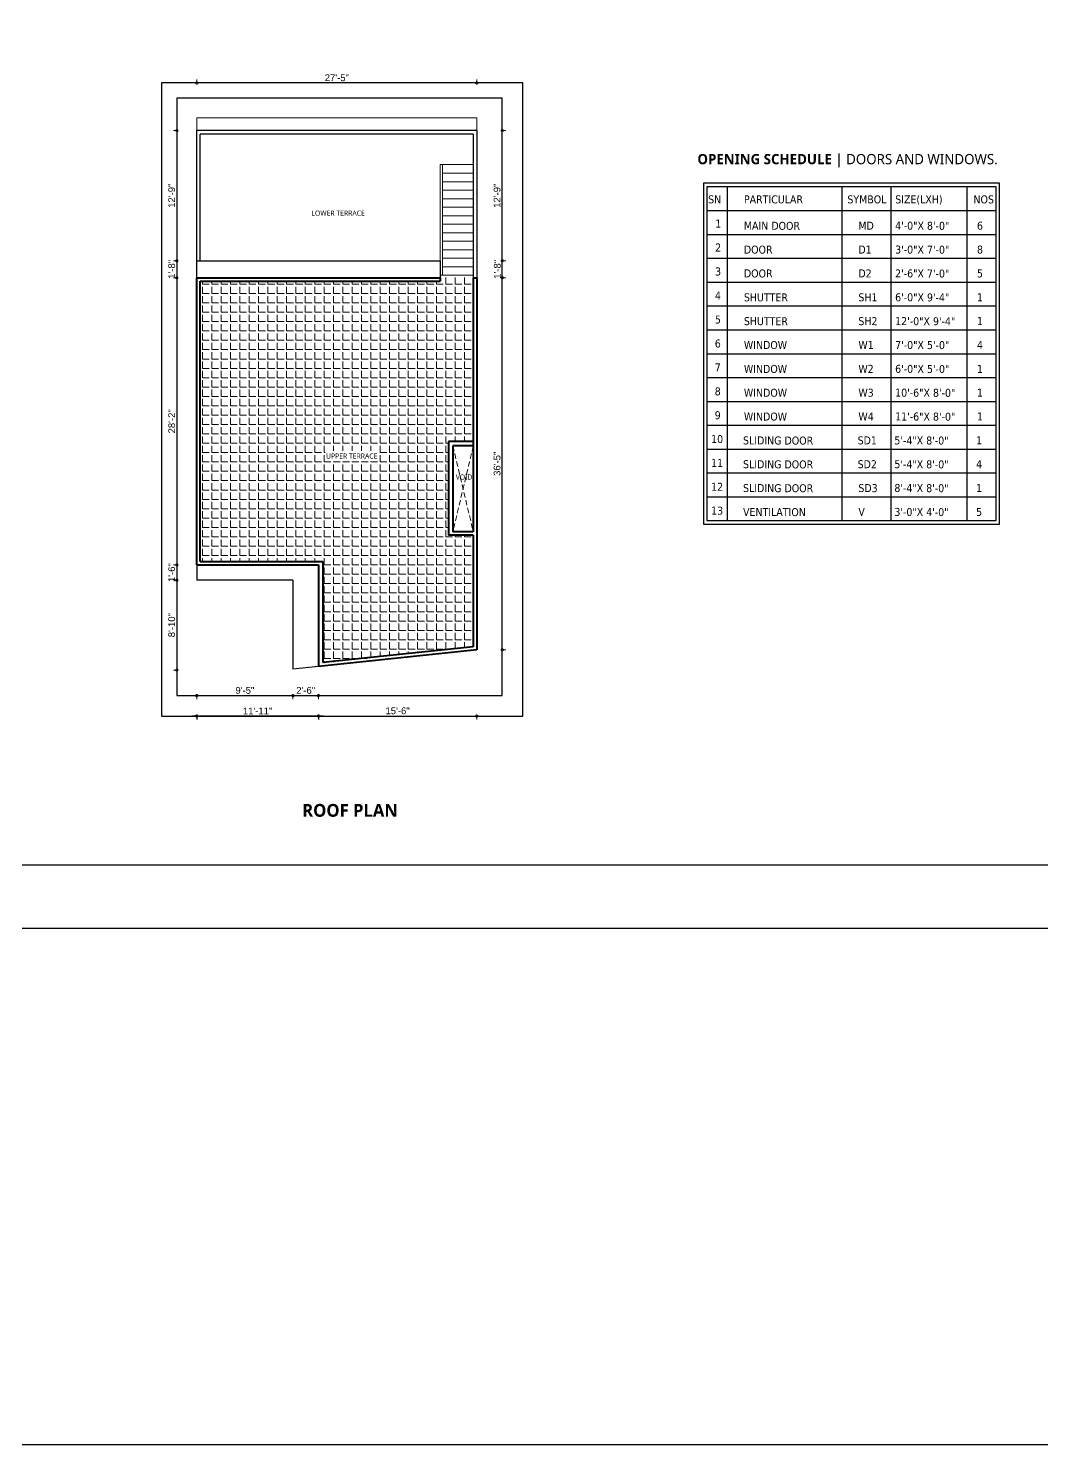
# Model space of a CAD drawing. Header units: inches. Extents: x -71 to 2682309, y -3332 to 801571.
# Drawn here: x 2668334 to 2669525, y 796370 to 798035 of the extents above; entities that cross this region are included whole.
import ezdxf

# ---------------------------------------------------------------- set-up
doc = ezdxf.new("R2010")
doc.units = ezdxf.units.IN
doc.header["$MEASUREMENT"] = 0
doc.header["$PDMODE"] = 99
doc.linetypes.add('HIDDEN2', pattern=[0.1875, 0.125, -0.0625])
for name, color, linetype, lineweight in [('BORDER', 5, 'Continuous', 60), ('dimension EA', 251, 'Continuous', 5), ('ele 2', 30, 'Continuous', 30), ('ELE2 RA', 130, 'Continuous', 20), ('Hatch', 254, 'Continuous', 9), ('hatch EA', 253, 'Continuous', 5), ('Overhang EA', 164, 'HIDDEN2', 5), ('REINFORCEMENT RA', 1, 'Continuous', 30), ('stair EA', 132, 'Continuous', 5), ('STAIR PLAN AND ELEV RA', 124, 'Continuous', 20), ('Text', 7, 'Continuous', 20), ('wall EA', 24, 'Continuous', 40), ('WALL__HALF_NEW', 42, 'Continuous', 30)]:
    doc.layers.add(name, color=color, linetype=linetype, lineweight=lineweight)
doc.layers.add('lettring', color=7, linetype='Continuous')
doc.layers.add('text EA', color=7, linetype='Continuous')
doc.styles.add('DIM 8', font='arial.ttf', dxfattribs={"height": 8})
doc.styles.add('EAPL', font='arial.ttf', dxfattribs={"height": 8})
doc.styles.add('S-111', font='tahoma.ttf', dxfattribs={"height": 10})
doc.styles.get("Standard").update_dxf_attribs({"font": 'arial.ttf'})
doc.dimstyles.new('Copy of DIM 8', dxfattribs={"dimtxt": 8, "dimasz": 1, "dimexe": 6, "dimexo": 18, "dimgap": 1.6875, "dimtad": 1, "dimdec": 0, "dimzin": 3, "dimdsep": 46, "dimlunit": 4, "dimtxsty": 'DIM 8', "dimblk": 'dot 2', "dimcen": 0.09375, "dimse1": 1, "dimse2": 1, "dimclrd": 1, "dimclre": 1, "dimclrt": 256, "dimadec": 0, "dimazin": 0, "dimtfac": 0.75, "dimtdec": 0, "dimtix": 1, "dimtmove": 1, "dimatfit": 3, "dimldrblk": 'DOT', "dimfxl": 1, "dimtolj": 1, "dimtzin": 0, "dimlwd": 9, "dimlwe": 9, "dimarcsym": 0})
doc.dimstyles.new('EA Copy of 1-8', dxfattribs={"dimtxt": 8, "dimasz": 6, "dimexe": 4, "dimexo": 6, "dimgap": 2, "dimtad": 1, "dimdec": 0, "dimzin": 0, "dimdsep": 46, "dimlunit": 3, "dimtxsty": 'EAPL', "dimblk": 'DOTSMALL', "dimcen": -0.09, "dimdle": 6, "dimclrd": 256, "dimclre": 256, "dimclrt": 256, "dimadec": 0, "dimazin": 0, "dimtfac": 8, "dimtdec": 0, "dimtix": 1, "dimtmove": 0, "dimatfit": 3, "dimldrblk": 'OPEN30', "dimfxl": 1, "dimfxlon": 1, "dimtolj": 1, "dimtzin": 0, "dimlwd": -1, "dimlwe": -1, "dimarcsym": 0})

# ---------------------------------------------------------------- blocks, each defined once
blk = doc.blocks.new('_DotSmall')
at = {"color": 0, "linetype": 'ByBlock', "const_width": 0.5}
blk.add_lwpolyline([(-0.0625, 0, 1), (0.0625, 0, 1)], format="xyb", close=True, dxfattribs=at)
blk = doc.blocks.new('*D1131')
at = {"layer": 'Defpoints', "color": 0, "transparency": 16777216}
for p in [(2668860.9, 797914.9), (2668817.4, 797761.9), (2668891, 797761.9)]:
    blk.add_point(p, dxfattribs=at)
at = {"layer": 'dimension EA', "transparency": 16777216}
for p, q in [((2668890, 797914.9), (2668895, 797914.9)), ((2668891, 797920.9), (2668891, 797755.9)), ((2668890, 797761.9), (2668895, 797761.9))]:
    blk.add_line(p, q, dxfattribs=at)
at = {"layer": 'dimension EA', "transparency": 16777216, "xscale": 6, "yscale": 6, "zscale": 6}
for p, rotation in [((2668891, 797914.9), 90), ((2668891, 797761.9), 270)]:
    blk.add_blockref('_DotSmall', p, dxfattribs=dict(at, rotation=rotation))
at = {"layer": 'dimension EA', "transparency": 16777216, "insert": (2668884.9, 797838.4), "char_height": 8, "attachment_point": 5, "rotation": 90, "style": 'EAPL'}
blk.add_mtext('\\A1;12\'-9"', dxfattribs=at)
blk = doc.blocks.new('_Open30')
at = {"color": 0, "linetype": 'ByBlock', "lineweight": -2}
for p, q in [((-1, 0.27), (0, 0)), ((0, 0), (-1, -0.27)), ((0, 0), (-1, 0))]:
    blk.add_line(p, q, dxfattribs=at)
blk = doc.blocks.new('*D1132')
at = {"layer": 'Defpoints', "color": 0, "transparency": 16777216}
for p in [(2668860.9, 797741.9), (2668860.9, 797304.6), (2668891, 797304.6)]:
    blk.add_point(p, dxfattribs=at)
at = {"layer": 'dimension EA', "transparency": 16777216}
for p, q in [((2668891, 797747.9), (2668891, 797298.6)), ((2668890, 797741.9), (2668895, 797741.9)), ((2668890, 797304.6), (2668895, 797304.6))]:
    blk.add_line(p, q, dxfattribs=at)
at = {"layer": 'dimension EA', "transparency": 16777216, "xscale": 6, "yscale": 6, "zscale": 6}
for p, rotation in [((2668891, 797741.9), 90), ((2668891, 797304.6), 270)]:
    blk.add_blockref('_DotSmall', p, dxfattribs=dict(at, rotation=rotation))
at = {"layer": 'dimension EA', "transparency": 16777216, "insert": (2668884.9, 797523.3), "char_height": 8, "attachment_point": 5, "rotation": 90, "style": 'EAPL'}
blk.add_mtext('\\A1;36\'-5"', dxfattribs=at)
blk = doc.blocks.new('*D1133')
at = {"layer": 'Defpoints', "color": 0, "transparency": 16777216}
for p in [(2668531.9, 797384), (2668644.9, 797281.9), (2668644.9, 797250.8)]:
    blk.add_point(p, dxfattribs=at)
at = {"layer": 'dimension EA', "transparency": 16777216}
for p, q in [((2668525.9, 797250.8), (2668650.9, 797250.8)), ((2668531.9, 797251.8), (2668531.9, 797246.8)), ((2668644.9, 797251.8), (2668644.9, 797246.8))]:
    blk.add_line(p, q, dxfattribs=at)
at = {"layer": 'dimension EA', "transparency": 16777216, "xscale": 6, "yscale": 6, "zscale": 6, "rotation": 180}
blk.add_blockref('_DotSmall', (2668531.9, 797250.8), dxfattribs=at)
at = {"layer": 'dimension EA', "transparency": 16777216, "xscale": 6, "yscale": 6, "zscale": 6}
blk.add_blockref('_DotSmall', (2668644.9, 797250.8), dxfattribs=at)
at = {"layer": 'dimension EA', "transparency": 16777216, "insert": (2668588.4, 797256.9), "char_height": 8, "attachment_point": 5, "style": 'EAPL'}
blk.add_mtext('\\A1;9\'-5"', dxfattribs=at)
blk = doc.blocks.new('*D1134')
at = {"layer": 'Defpoints', "color": 0, "transparency": 16777216}
for p in [(2668644.9, 797280.8), (2668674.9, 797282.7), (2668674.9, 797250.8)]:
    blk.add_point(p, dxfattribs=at)
at = {"layer": 'dimension EA', "transparency": 16777216}
for p, q in [((2668638.9, 797250.8), (2668680.9, 797250.8)), ((2668644.9, 797251.8), (2668644.9, 797246.8)), ((2668674.9, 797251.8), (2668674.9, 797246.8))]:
    blk.add_line(p, q, dxfattribs=at)
at = {"layer": 'dimension EA', "transparency": 16777216, "xscale": 6, "yscale": 6, "zscale": 6, "rotation": 180}
blk.add_blockref('_DotSmall', (2668644.9, 797250.8), dxfattribs=at)
at = {"layer": 'dimension EA', "transparency": 16777216, "xscale": 6, "yscale": 6, "zscale": 6}
blk.add_blockref('_DotSmall', (2668674.9, 797250.8), dxfattribs=at)
at = {"layer": 'dimension EA', "transparency": 16777216, "insert": (2668659.9, 797256.9), "char_height": 8, "attachment_point": 5, "style": 'EAPL'}
blk.add_mtext('\\A1;2\'-6"', dxfattribs=at)
blk = doc.blocks.new('*D1128')
at = {"layer": 'Defpoints', "color": 0, "transparency": 16777216}
for p in [(2668508.5, 797386.4), (2668531.9, 797386.4), (2668633.9, 797280.8)]:
    blk.add_point(p, dxfattribs=at)
at = {"layer": 'dimension EA', "transparency": 16777216}
for p, q in [((2668509.5, 797386.4), (2668504.5, 797386.4)), ((2668508.5, 797274.8), (2668508.5, 797392.4)), ((2668509.5, 797280.8), (2668504.5, 797280.8))]:
    blk.add_line(p, q, dxfattribs=at)
at = {"layer": 'dimension EA', "transparency": 16777216, "xscale": 6, "yscale": 6, "zscale": 6}
for p, rotation in [((2668508.5, 797386.4), 90), ((2668508.5, 797280.8), 270)]:
    blk.add_blockref('_DotSmall', p, dxfattribs=dict(at, rotation=rotation))
at = {"layer": 'dimension EA', "transparency": 16777216, "insert": (2668502.4, 797333.6), "char_height": 8, "attachment_point": 5, "rotation": 90, "style": 'EAPL'}
blk.add_mtext('\\A1;8\'-10"', dxfattribs=at)
blk = doc.blocks.new('*D1135')
at = {"layer": 'Defpoints', "color": 0, "transparency": 16777216}
for p in [(2668508.5, 797404.4), (2668531.9, 797404.4), (2668531.9, 797386.4)]:
    blk.add_point(p, dxfattribs=at)
at = {"layer": 'dimension EA', "transparency": 16777216}
for p, q in [((2668509.5, 797404.4), (2668504.5, 797404.4)), ((2668508.5, 797404.4), (2668508.5, 797410.4)), ((2668508.5, 797386.4), (2668508.5, 797404.4)), ((2668509.5, 797386.4), (2668504.5, 797386.4)), ((2668508.5, 797386.4), (2668508.5, 797380.4))]:
    blk.add_line(p, q, dxfattribs=at)
at = {"layer": 'dimension EA', "transparency": 16777216, "xscale": 6, "yscale": 6, "zscale": 6}
for p, rotation in [((2668508.5, 797404.4), 270), ((2668508.5, 797386.4), 90)]:
    blk.add_blockref('_DotSmall', p, dxfattribs=dict(at, rotation=rotation))
at = {"layer": 'dimension EA', "transparency": 16777216, "insert": (2668502.4, 797395.4), "char_height": 8, "attachment_point": 5, "rotation": 90, "style": 'EAPL'}
blk.add_mtext('\\A1;1\'-6"', dxfattribs=at)
blk = doc.blocks.new('*D1136')
at = {"layer": 'Defpoints', "color": 0, "transparency": 16777216}
for p in [(2668508.5, 797741.9), (2668531.9, 797741.9), (2668531.9, 797404.4)]:
    blk.add_point(p, dxfattribs=at)
at = {"layer": 'dimension EA', "transparency": 16777216}
for p, q in [((2668508.5, 797398.4), (2668508.5, 797747.9)), ((2668509.5, 797741.9), (2668504.5, 797741.9)), ((2668509.5, 797404.4), (2668504.5, 797404.4))]:
    blk.add_line(p, q, dxfattribs=at)
at = {"layer": 'dimension EA', "transparency": 16777216, "xscale": 6, "yscale": 6, "zscale": 6}
for p, rotation in [((2668508.5, 797741.9), 90), ((2668508.5, 797404.4), 270)]:
    blk.add_blockref('_DotSmall', p, dxfattribs=dict(at, rotation=rotation))
at = {"layer": 'dimension EA', "transparency": 16777216, "insert": (2668502.4, 797573.2), "char_height": 8, "attachment_point": 5, "rotation": 90, "style": 'EAPL'}
blk.add_mtext('\\A1;28\'-2"', dxfattribs=at)
blk = doc.blocks.new('*D1137')
at = {"layer": 'Defpoints', "color": 0, "transparency": 16777216}
for p in [(2668508.5, 797761.9), (2668531.9, 797761.9), (2668531.9, 797741.9)]:
    blk.add_point(p, dxfattribs=at)
at = {"layer": 'dimension EA', "transparency": 16777216}
for p, q in [((2668509.5, 797761.9), (2668504.5, 797761.9)), ((2668508.5, 797761.9), (2668508.5, 797767.9)), ((2668508.5, 797741.9), (2668508.5, 797761.9)), ((2668509.5, 797741.9), (2668504.5, 797741.9)), ((2668508.5, 797741.9), (2668508.5, 797735.9))]:
    blk.add_line(p, q, dxfattribs=at)
at = {"layer": 'dimension EA', "transparency": 16777216, "xscale": 6, "yscale": 6, "zscale": 6}
for p, rotation in [((2668508.5, 797761.9), 270), ((2668508.5, 797741.9), 90)]:
    blk.add_blockref('_DotSmall', p, dxfattribs=dict(at, rotation=rotation))
at = {"layer": 'dimension EA', "transparency": 16777216, "insert": (2668502.4, 797751.9), "char_height": 8, "attachment_point": 5, "rotation": 90, "style": 'EAPL'}
blk.add_mtext('\\A1;1\'-8"', dxfattribs=at)
blk = doc.blocks.new('*D1138')
at = {"layer": 'Defpoints', "color": 0, "transparency": 16777216}
for p in [(2668508.5, 797914.9), (2668531.9, 797914.9), (2668531.9, 797761.9)]:
    blk.add_point(p, dxfattribs=at)
at = {"layer": 'dimension EA', "transparency": 16777216}
for p, q in [((2668509.5, 797914.9), (2668504.5, 797914.9)), ((2668508.5, 797755.9), (2668508.5, 797920.9)), ((2668509.5, 797761.9), (2668504.5, 797761.9))]:
    blk.add_line(p, q, dxfattribs=at)
at = {"layer": 'dimension EA', "transparency": 16777216, "xscale": 6, "yscale": 6, "zscale": 6}
for p, rotation in [((2668508.5, 797914.9), 90), ((2668508.5, 797761.9), 270)]:
    blk.add_blockref('_DotSmall', p, dxfattribs=dict(at, rotation=rotation))
at = {"layer": 'dimension EA', "transparency": 16777216, "insert": (2668502.4, 797838.4), "char_height": 8, "attachment_point": 5, "rotation": 90, "style": 'EAPL'}
blk.add_mtext('\\A1;12\'-9"', dxfattribs=at)
blk = doc.blocks.new('*D1129')
at = {"layer": 'Defpoints', "color": 0, "transparency": 16777216}
for p in [(2668860.9, 797304.6), (2668674.9, 797285.1), (2668860.9, 797226.8)]:
    blk.add_point(p, dxfattribs=at)
at = {"layer": 'dimension EA', "transparency": 16777216}
for p, q in [((2668668.9, 797226.8), (2668866.9, 797226.8)), ((2668674.9, 797227.8), (2668674.9, 797222.8)), ((2668860.9, 797227.8), (2668860.9, 797222.8))]:
    blk.add_line(p, q, dxfattribs=at)
at = {"layer": 'dimension EA', "transparency": 16777216, "xscale": 6, "yscale": 6, "zscale": 6, "rotation": 180}
blk.add_blockref('_DotSmall', (2668674.9, 797226.8), dxfattribs=at)
at = {"layer": 'dimension EA', "transparency": 16777216, "xscale": 6, "yscale": 6, "zscale": 6}
blk.add_blockref('_DotSmall', (2668860.9, 797226.8), dxfattribs=at)
at = {"layer": 'dimension EA', "transparency": 16777216, "insert": (2668767.9, 797232.9), "char_height": 8, "attachment_point": 5, "style": 'EAPL'}
blk.add_mtext('\\A1;15\'-6"', dxfattribs=at)
blk = doc.blocks.new('*D1139')
at = {"layer": 'Defpoints', "color": 0, "transparency": 16777216}
for p in [(2668532, 797970.9), (2668532, 797929.4), (2668860.9, 797929.4)]:
    blk.add_point(p, dxfattribs=at)
at = {"layer": 'dimension EA', "transparency": 16777216}
for p, q in [((2668866.9, 797970.9), (2668526, 797970.9)), ((2668532, 797969.9), (2668532, 797974.9)), ((2668860.9, 797969.9), (2668860.9, 797974.9))]:
    blk.add_line(p, q, dxfattribs=at)
at = {"layer": 'dimension EA', "transparency": 16777216, "xscale": 6, "yscale": 6, "zscale": 6, "rotation": 180}
blk.add_blockref('_DotSmall', (2668532, 797970.9), dxfattribs=at)
at = {"layer": 'dimension EA', "transparency": 16777216, "xscale": 6, "yscale": 6, "zscale": 6}
blk.add_blockref('_DotSmall', (2668860.9, 797970.9), dxfattribs=at)
at = {"layer": 'dimension EA', "transparency": 16777216, "insert": (2668696.5, 797977), "char_height": 8, "attachment_point": 5, "style": 'EAPL'}
blk.add_mtext('\\A1;27\'-5"', dxfattribs=at)
blk = doc.blocks.new('*D1130')
at = {"layer": 'Defpoints', "color": 0, "transparency": 16777216}
for p in [(2668531.9, 797404.4), (2668674.9, 797285.1), (2668531.9, 797226.8)]:
    blk.add_point(p, dxfattribs=at)
at = {"layer": 'lettring', "transparency": 16777216}
for p, q in [((2668680.9, 797226.8), (2668525.9, 797226.8)), ((2668531.9, 797227.8), (2668531.9, 797222.8)), ((2668674.9, 797227.8), (2668674.9, 797222.8))]:
    blk.add_line(p, q, dxfattribs=at)
at = {"layer": 'lettring', "transparency": 16777216, "xscale": 6, "yscale": 6, "zscale": 6, "rotation": 180}
blk.add_blockref('_DotSmall', (2668531.9, 797226.8), dxfattribs=at)
at = {"layer": 'lettring', "transparency": 16777216, "xscale": 6, "yscale": 6, "zscale": 6}
blk.add_blockref('_DotSmall', (2668674.9, 797226.8), dxfattribs=at)
at = {"layer": 'lettring', "transparency": 16777216, "insert": (2668603.4, 797232.8), "char_height": 8, "attachment_point": 5, "style": 'EAPL'}
blk.add_mtext('\\A1;11\'-11"', dxfattribs=at)
blk = doc.blocks.new('dot1')
at = {"layer": 'Hatch'}
h = blk.add_hatch(color=256, dxfattribs=at)
edge = h.paths.add_edge_path()
edge.add_arc((0, 0), 1, 0, 360)
for p, q in [((3, 0), (-3, 0)), ((0, 3), (0, -3))]:
    blk.add_line(p, q, dxfattribs=at)
blk.add_circle((0, 0), 1, dxfattribs=at)
blk = doc.blocks.new('dot 2')
at = {"layer": 'Hatch', "xscale": 0.5, "yscale": 0.5, "zscale": 0.5}
blk.add_blockref('dot1', (0, 0), dxfattribs=at)
blk = doc.blocks.new('*D1207')
at = {"layer": 'Defpoints', "color": 0, "transparency": 16777216}
for p in [(0, 797733.4), (0, 797733.4), (2670031.4, 797619.4)]:
    blk.add_point(p, dxfattribs=at)
at = {"layer": 'lettring', "color": 1, "lineweight": 9, "transparency": 16777216}
blk.add_line((0, 797620.4), (0, 797732.4), dxfattribs=at)
for p, rotation in [((0, 797733.4), 90), ((0, 797619.4), 270)]:
    blk.add_blockref('dot 2', p, dxfattribs=dict(at, rotation=rotation))
at = {"layer": 'lettring', "transparency": 16777216, "insert": (-5.8, 797676.4), "char_height": 8, "attachment_point": 5, "rotation": 90, "style": 'DIM 8'}
blk.add_mtext('\\A1;9\'-6"', dxfattribs=at)
blk = doc.blocks.new('_Dot')
at = {"color": 0, "linetype": 'ByBlock', "lineweight": -2}
blk.add_line((-0.5, 0), (-1, 0), dxfattribs=at)
at = {"color": 0, "linetype": 'ByBlock', "const_width": 0.5}
blk.add_lwpolyline([(-0.25, 0, 1), (0.25, 0, 1)], format="xyb", close=True, dxfattribs=at)
blk = doc.blocks.new('*D1208')
at = {"layer": 'Defpoints', "color": 0, "transparency": 16777216}
for p in [(0, 797847.4), (2670031.4, 797847.4), (0, 797733.4)]:
    blk.add_point(p, dxfattribs=at)
at = {"layer": 'lettring', "color": 1, "lineweight": 9, "transparency": 16777216}
blk.add_line((0, 797734.4), (0, 797846.4), dxfattribs=at)
for p, rotation in [((0, 797847.4), 90), ((0, 797733.4), 270)]:
    blk.add_blockref('dot 2', p, dxfattribs=dict(at, rotation=rotation))
at = {"layer": 'lettring', "transparency": 16777216, "insert": (-5.8, 797790.4), "char_height": 8, "attachment_point": 5, "rotation": 90, "style": 'DIM 8'}
blk.add_mtext('\\A1;9\'-6"', dxfattribs=at)
blk = doc.blocks.new('*D1678')
at = {"layer": 'Defpoints', "color": 0, "transparency": 16777216}
for p in [(2668817.8, 797761.9), (2668817.8, 797741.9), (2668891, 797741.9)]:
    blk.add_point(p, dxfattribs=at)
at = {"layer": 'lettring', "color": 1, "lineweight": 9, "transparency": 16777216}
for p, q in [((2668891, 797762.9), (2668891, 797763.9)), ((2668891, 797761.9), (2668891, 797741.9)), ((2668891, 797740.9), (2668891, 797739.9))]:
    blk.add_line(p, q, dxfattribs=at)
for p, rotation in [((2668891, 797761.9), 270), ((2668891, 797741.9), 90)]:
    blk.add_blockref('dot 2', p, dxfattribs=dict(at, rotation=rotation))
at = {"layer": 'lettring', "transparency": 16777216, "insert": (2668885.2, 797751.9), "char_height": 8, "attachment_point": 5, "rotation": 90, "style": 'DIM 8'}
blk.add_mtext('\\A1;1\'-8"', dxfattribs=at)

msp = doc.modelspace()

# ---------------------------------------------------------------- hatches: boundary and pattern name
at = {"layer": 'hatch EA', "transparency": 33554585}
h = msp.add_hatch(dxfattribs=at)
h.set_pattern_fill('ANGLE', color=256, scale=40)
h.set_pattern_definition([(0, (23610.466, 5283.446), (0, 11), [8, -3]), (90, (23610.466, 5283.446), (-11, 7e-16), [8, -3])])
h.paths.add_polyline_path([(2668856.9, 797744.9), (2668856.9, 797549.4), (2668827.9, 797549.4), (2668827.9, 797439.4), (2668856.9, 797439.4), (2668856.9, 797308.2), (2668679.9, 797288.7), (2668679.9, 797406.9), (2668535.9, 797408.4), (2668535.9, 797613.9), (2668535.9, 797613.9), (2668535.9, 797737.9), (2668817.8, 797737.9), (2668817.8, 797744.9)])
h.paths.add_polyline_path([(2668682.6, 797526.1), (2668745.1, 797526.1), (2668745.1, 797538.7), (2668682.6, 797538.7)], flags=16)

# ---------------------------------------------------------------- linework, layer by layer
at = {"layer": 'BORDER', "lineweight": 30}
msp.add_lwpolyline([(2670631.1, 799142.6), (2669095, 799142.6), (2667654.4, 799142.6), (2667654.4, 798094.2), (2667654.4, 797052), (2669095, 797052), (2670631.1, 797052)], dxfattribs=at)
at = {"layer": 'Defpoints'}
for points in [[(2667525.9, 799217.4), (2670693.9, 799217.4), (2670693.9, 796977.2), (2667525.9, 796977.2)], [(2668490.5, 797226.8), (2668915, 797226.8), (2668915, 797970.9), (2668490.5, 797970.9)], [(2668508.5, 797250.8), (2668891, 797250.8), (2668891, 797953.2), (2668508.5, 797952.9)]]:
    msp.add_lwpolyline(points, close=True, dxfattribs=at)
at = {"layer": 'ele 2'}
for p, q in [((2669155.5, 797849), (2669155.5, 797456.5)), ((2669290.2, 797849), (2669290.2, 797456.5)), ((2669347.9, 797849), (2669347.9, 797456.5)), ((2669437.2, 797849), (2669437.2, 797456.5)), ((2669131.6, 797820.9), (2669471.5, 797820.9)), ((2669131.6, 797792.9), (2669471.5, 797792.9)), ((2669131.6, 797764.9), (2669471.5, 797764.9)), ((2669131.6, 797736.8), (2669471.5, 797736.8)), ((2669131.6, 797708.8), (2669471.5, 797708.8)), ((2669131.6, 797680.7), (2669471.5, 797680.7)), ((2669131.6, 797652.7), (2669471.5, 797652.7)), ((2669131.6, 797624.7), (2669471.5, 797624.7)), ((2669131.6, 797596.6), (2669471.5, 797596.6)), ((2669131.6, 797568.6), (2669471.5, 797568.6)), ((2669131.6, 797540.6), (2669471.5, 797540.6)), ((2669131.6, 797512.5), (2669471.5, 797512.5)), ((2669131.6, 797484.5), (2669471.5, 797484.5))]:
    msp.add_line(p, q, dxfattribs=at)
for points in [[(2669475.5, 797452.5), (2669475.5, 797853), (2669127.6, 797853), (2669127.6, 797452.5)], [(2669471.5, 797456.5), (2669471.5, 797849), (2669131.6, 797849), (2669131.6, 797456.5)]]:
    msp.add_lwpolyline(points, close=True, dxfattribs=at)
at = {"layer": 'ELE2 RA'}
for p, q in [((2668860.9, 797930), (2668532, 797930)), ((2668532, 797891.5), (2668532, 797930)), ((2668860.9, 797930), (2668860.9, 797891.5))]:
    msp.add_line(p, q, dxfattribs=at)
at = {"layer": 'Overhang EA', "ltscale": 50}
for p, q in [((2668856.9, 797544.4), (2668832.9, 797443.4)), ((2668832.9, 797544.4), (2668856.9, 797443.4))]:
    msp.add_line(p, q, dxfattribs=at)
at = {"layer": 'REINFORCEMENT RA'}
msp.add_lwpolyline([(2666637.8, 799700), (2674514.3, 799700), (2674514.3, 796370.3), (2666637.8, 796370.3)], close=True, dxfattribs=at)
at = {"layer": 'stair EA'}
msp.add_line((2668817.9, 797874.9), (2668817.8, 797741.9), dxfattribs=at)
at = {"layer": 'STAIR PLAN AND ELEV RA'}
for p, q in [((2668856.9, 797874.9), (2668817.9, 797874.9)), ((2668820.9, 797874.9), (2668820.8, 797744.9)), ((2668856.9, 797864.9), (2668820.9, 797864.9)), ((2668856.9, 797854.9), (2668820.9, 797854.9)), ((2668856.9, 797844.9), (2668820.9, 797844.9)), ((2668856.9, 797834.9), (2668820.9, 797834.9)), ((2668856.9, 797824.9), (2668820.9, 797824.9)), ((2668856.9, 797814.9), (2668820.9, 797814.9)), ((2668856.9, 797804.9), (2668820.9, 797804.9)), ((2668856.9, 797794.9), (2668820.9, 797794.9)), ((2668856.9, 797784.9), (2668820.9, 797784.9)), ((2668856.9, 797774.9), (2668820.9, 797774.9)), ((2668856.9, 797764.9), (2668820.9, 797764.9)), ((2668856.9, 797754.9), (2668820.9, 797754.9)), ((2668856.9, 797744.9), (2668817.8, 797744.9))]:
    msp.add_line(p, q, dxfattribs=at)
at = {"layer": 'wall EA'}
for p, q in [((2668531.9, 797404.4), (2668531.9, 797741.9)), ((2668531.9, 797741.9), (2668817.8, 797741.9)), ((2668535.9, 797613.9), (2668535.8, 797737.9)), ((2668535.9, 797737.9), (2668817.8, 797737.9)), ((2668817.8, 797741.9), (2668817.8, 797737.9)), ((2668856.9, 797741.9), (2668856.9, 797519.4)), ((2668856.9, 797741.9), (2668860.9, 797741.9)), ((2668860.9, 797741.9), (2668860.9, 797304.6)), ((2668535.9, 797408.4), (2668535.9, 797613.9)), ((2668827.9, 797549.4), (2668827.9, 797439.4)), ((2668856.9, 797549.4), (2668827.9, 797549.4)), ((2668856.9, 797544.4), (2668832.9, 797544.4)), ((2668832.9, 797544.4), (2668832.9, 797443.4)), ((2668856.9, 797519.4), (2668856.9, 797443.4)), ((2668856.9, 797439.4), (2668827.9, 797439.4)), ((2668856.9, 797443.4), (2668832.9, 797443.4)), ((2668856.9, 797439.4), (2668856.9, 797308.2)), ((2668531.9, 797404.4), (2668674.9, 797404.4)), ((2668535.9, 797408.4), (2668679.9, 797408.4)), ((2668674.9, 797404.4), (2668674.9, 797285.1)), ((2668679.9, 797408.4), (2668679.9, 797289.6)), ((2668860.9, 797304.6), (2668674.9, 797285.1)), ((2668856.9, 797308.2), (2668679.9, 797289.6))]:
    msp.add_line(p, q, dxfattribs=at)
at = {"layer": 'WALL__HALF_NEW'}
for p, q in [((2668860.9, 797914.9), (2668531.9, 797914.9)), ((2668531.9, 797768.9), (2668531.9, 797914.9)), ((2668860.9, 797914.9), (2668860.9, 797768.9)), ((2668535.9, 797761.9), (2668535.9, 797910.9)), ((2668856.9, 797910.9), (2668535.9, 797910.9)), ((2668856.9, 797910.9), (2668856.9, 797741.9)), ((2668531.9, 797741.9), (2668531.9, 797768.9)), ((2668531.9, 797761.9), (2668817.8, 797761.9)), ((2668817.8, 797761.9), (2668817.8, 797741.9)), ((2668860.9, 797768.9), (2668860.9, 797741.9)), ((2668531.9, 797404.4), (2668531.9, 797386.4)), ((2668644.9, 797386.4), (2668531.9, 797386.4)), ((2668644.9, 797386.4), (2668644.9, 797281.9)), ((2668674.9, 797285.1), (2668644.9, 797281.9))]:
    msp.add_line(p, q, dxfattribs=at)

# ---------------------------------------------------------------- texts
at = {"layer": 'Text', "ltscale": 0.5, "style": 'S-111'}
for s, p in [('SN', (2669133, 797829.4)), ('SYMBOL', (2669296.7, 797829.4)), ('SIZE(LXH)', (2669352.9, 797829.4)), ('NOS', (2669444.9, 797829.4))]:
    msp.add_text(s, height=9.4, dxfattribs=at).set_placement(p)
at = {"layer": 'Text', "ltscale": 0.75, "style": 'S-111'}
msp.add_text('PARTICULAR', height=9.4, dxfattribs=at).set_placement((2669175.1, 797829.4))
for s, height, p in [('1', 9.4, (2669141.3, 797801)), ('MAIN DOOR', 9.4, (2669175, 797798.5)), ('MD', 9.4, (2669309.6, 797798.5)), ('4\'-0"X 8\'-0"', 9.405, (2669352.8, 797798.5)), ('6', 9.4, (2669449, 797798.5)), ('2', 9.4, (2669141.2, 797772.8)), ('DOOR', 9.4, (2669175, 797770.4)), ('D1', 9.4, (2669309.6, 797770.4)), ('3\'-0"X 7\'-0"', 9.405, (2669352.8, 797770.4)), ('8', 9.4, (2669449, 797770.4)), ('3', 9.4, (2669141.1, 797744.6)), ('DOOR', 9.4, (2669175, 797742.4)), ('D2', 9.4, (2669309.6, 797742.4)), ('2\'-6"X 7\'-0"', 9.405, (2669352.8, 797742.4)), ('5', 9.4, (2669449, 797742.4)), ('4', 9.4, (2669141, 797716.4)), ('SHUTTER', 9.4, (2669175, 797714.3)), ('SH1', 9.4, (2669309.6, 797714.3)), ('6\'-0"X 9\'-4"', 9.405, (2669352.8, 797714.3)), ('1', 9.4, (2669449, 797714.3)), ('5', 9.4, (2669140.9, 797688.2)), ('SHUTTER', 9.4, (2669175, 797686.3)), ('SH2', 9.4, (2669309.6, 797686.3)), ('12\'-0"X 9\'-4"', 9.405, (2669352.8, 797686.3)), ('1', 9.4, (2669449, 797686.3)), ('6', 9.4, (2669140.8, 797660)), ('WINDOW', 9.4, (2669175, 797658.3)), ('W1', 9.4, (2669309.6, 797658.3)), ('7\'-0"X 5\'-0"', 9.405, (2669352.8, 797658.3)), ('4', 9.4, (2669449, 797658.3)), ('7', 9.4, (2669140.7, 797631.8)), ('WINDOW', 9.4, (2669175, 797630.2)), ('W2', 9.4, (2669309.6, 797630.2)), ('6\'-0"X 5\'-0"', 9.405, (2669352.8, 797630.2)), ('1', 9.4, (2669449, 797630.2)), ('8', 9.4, (2669140.7, 797603.7)), ('WINDOW', 9.4, (2669175, 797602.2)), ('W3', 9.4, (2669309.6, 797602.2)), ('10\'-6"X 8\'-0"', 9.405, (2669352.8, 797602.2)), ('1', 9.4, (2669449, 797602.2)), ('9', 9.4, (2669140.7, 797575.7)), ('WINDOW', 9.4, (2669175, 797574.2)), ('W4', 9.4, (2669309.6, 797574.2)), ('11\'-6"X 8\'-0"', 9.405, (2669352.8, 797574.2)), ('1', 9.4, (2669449, 797574.2)), ('10', 9.4, (2669136.5, 797547.7)), ('SLIDING DOOR', 9.405, (2669174, 797546.1)), ('SD1', 9.4, (2669308.7, 797546.1)), ('5\'-4"X 8\'-0"', 9.405, (2669351.9, 797546.1)), ('1', 9.4, (2669448, 797546.1)), ('11', 9.4, (2669136.5, 797519.6)), ('SLIDING DOOR', 9.405, (2669174, 797518.1)), ('SD2', 9.4, (2669308.7, 797518.1)), ('5\'-4"X 8\'-0"', 9.405, (2669351.9, 797518.1)), ('4', 9.4, (2669448, 797518.1)), ('12', 9.4, (2669136.5, 797491.6)), ('SLIDING DOOR', 9.405, (2669174, 797490.1)), ('SD3', 9.4, (2669309.6, 797490.1)), ('8\'-4"X 8\'-0"', 9.405, (2669351.9, 797490.1)), ('1', 9.4, (2669448, 797490.1)), ('13', 9.4, (2669136.5, 797463.5)), ('VENTILATION', 9.405, (2669174, 797462)), ('V', 9.4, (2669309.6, 797462.1)), ('3\'-0"X 4\'-0"', 9.405, (2669351.9, 797462)), ('5', 9.4, (2669448, 797462))]:
    msp.add_text(s, height=height, rotation=359.8014, dxfattribs=at).set_placement(p)
at = {"layer": 'Text', "attachment_point": 5}
for s, insert, char_height, width in [('{\\fTrebuchet MS|b1|i0|c0|p34;OPENING SCHEDULE | \\fTrebuchet MS|b0|i0|c0|p34;DOORS AND WINDOWS.}', (2669296.9, 797879.5), 12, 363.033), ('{\\fTrebuchet MS|b1|i0|c0|p34;ROOF PLAN}', (2668712, 797115.8), 15, 319.193)]:
    msp.add_mtext(s, dxfattribs=dict(at, insert=insert, char_height=char_height, width=width))
at = {"layer": 'text EA', "char_height": 6, "width": 87.916, "attachment_point": 2}
for s, insert in [('{\\fTrebuchet MS|b0|i0|c0|p34;LOWER TERRACE}', (2668698, 797820.9)), ('{\\fTrebuchet MS|b0|i0|c0|p34;UPPER TERRACE}', (2668714, 797535.4)), ('{\\fTrebuchet MS|b0|i0|c0|p34;VOID}', (2668846.1, 797510.7))]:
    msp.add_mtext(s, dxfattribs=dict(at, insert=insert))

# ---------------------------------------------------------------- dimensions: what is measured, and where the dimension line sits
at = {"layer": 'dimension EA'}
for base, p1, p2, picture, middle in [((2668532, 797970.9), (2668860.9, 797929.4), (2668532, 797929.4), '*D1139', (2668696.5, 797977)), ((2668644.9, 797250.8), (2668531.9, 797384), (2668644.9, 797281.9), '*D1133', (2668588.4, 797256.9)), ((2668860.9, 797226.8), (2668674.9, 797285.1), (2668860.9, 797304.6), '*D1129', (2668767.9, 797232.9))]:
    dim = msp.add_linear_dim(base=base, p1=p1, p2=p2, dimstyle='EA Copy of 1-8', dxfattribs=at)
    dim.commit()
    dim.dimension.update_dxf_attribs({"geometry": picture, "text_midpoint": middle})
for base, p1, p2, picture, middle in [((2668508.5, 797914.9), (2668531.9, 797761.9), (2668531.9, 797914.9), '*D1138', (2668502.4, 797838.4)), ((2668891, 797761.9), (2668860.9, 797914.9), (2668817.4, 797761.9), '*D1131', (2668884.9, 797838.4)), ((2668508.5, 797761.9), (2668531.9, 797741.9), (2668531.9, 797761.9), '*D1137', (2668502.4, 797751.9)), ((2668508.4761, 797741.9458), (2668531.9286, 797404.4456), (2668531.9289, 797741.9458), '*D1136', (2668502.3915, 797573.1957)), ((2668891, 797304.6), (2668860.9, 797741.9), (2668860.9, 797304.6), '*D1132', (2668884.9, 797523.3)), ((2668508.5, 797404.4), (2668531.9, 797386.4), (2668531.9, 797404.4), '*D1135', (2668502.4, 797395.4))]:
    dim = msp.add_linear_dim(base=base, p1=p1, p2=p2, angle=90, dimstyle='EA Copy of 1-8', override={"dimtmove": 1}, dxfattribs=at)
    dim.commit()
    dim.dimension.update_dxf_attribs({"geometry": picture, "text_midpoint": middle})
dim = msp.add_linear_dim(base=(2668508.5, 797386.4), p1=(2668633.9, 797280.8), p2=(2668531.9, 797386.4), angle=90, dimstyle='EA Copy of 1-8', dxfattribs=at)
dim.commit()
dim.dimension.update_dxf_attribs({"geometry": '*D1128', "text_midpoint": (2668502.4, 797333.6)})
dim = msp.add_linear_dim(base=(2668674.9, 797250.8), p1=(2668644.9, 797280.8), p2=(2668674.9, 797282.7), dimstyle='EA Copy of 1-8', override={"dimtmove": 1}, dxfattribs=at)
dim.commit()
dim.dimension.update_dxf_attribs({"geometry": '*D1134', "text_midpoint": (2668659.9, 797256.9)})
at = {"layer": 'lettring'}
for base, p1, p2, picture, middle in [((0, 797847.4), (0, 797733.4), (2670031.4, 797847.4), '*D1208', (-5.8, 797790.4)), ((0, 797733.4), (2670031.4, 797619.4), (0, 797733.4), '*D1207', (-5.8, 797676.4))]:
    dim = msp.add_linear_dim(base=base, p1=p1, p2=p2, angle=90, dimstyle='Copy of DIM 8', dxfattribs=at)
    dim.commit()
    dim.dimension.update_dxf_attribs({"geometry": picture, "text_midpoint": middle})
dim = msp.add_aligned_dim(p1=(2668817.8, 797761.9), p2=(2668817.8, 797741.9), distance=73.1, dimstyle='Copy of DIM 8', dxfattribs=at)
dim.commit()
dim.dimension.update_dxf_attribs({"geometry": '*D1678', "text_midpoint": (2668885.2, 797751.9)})
dim = msp.add_linear_dim(base=(2668531.9, 797226.8), p1=(2668674.9, 797285.1), p2=(2668531.9, 797404.4), dimstyle='EA Copy of 1-8', dxfattribs=at)
dim.commit()
dim.dimension.update_dxf_attribs({"geometry": '*D1130', "text_midpoint": (2668603.4, 797232.8)})

doc.saveas('drawing.dxf')
